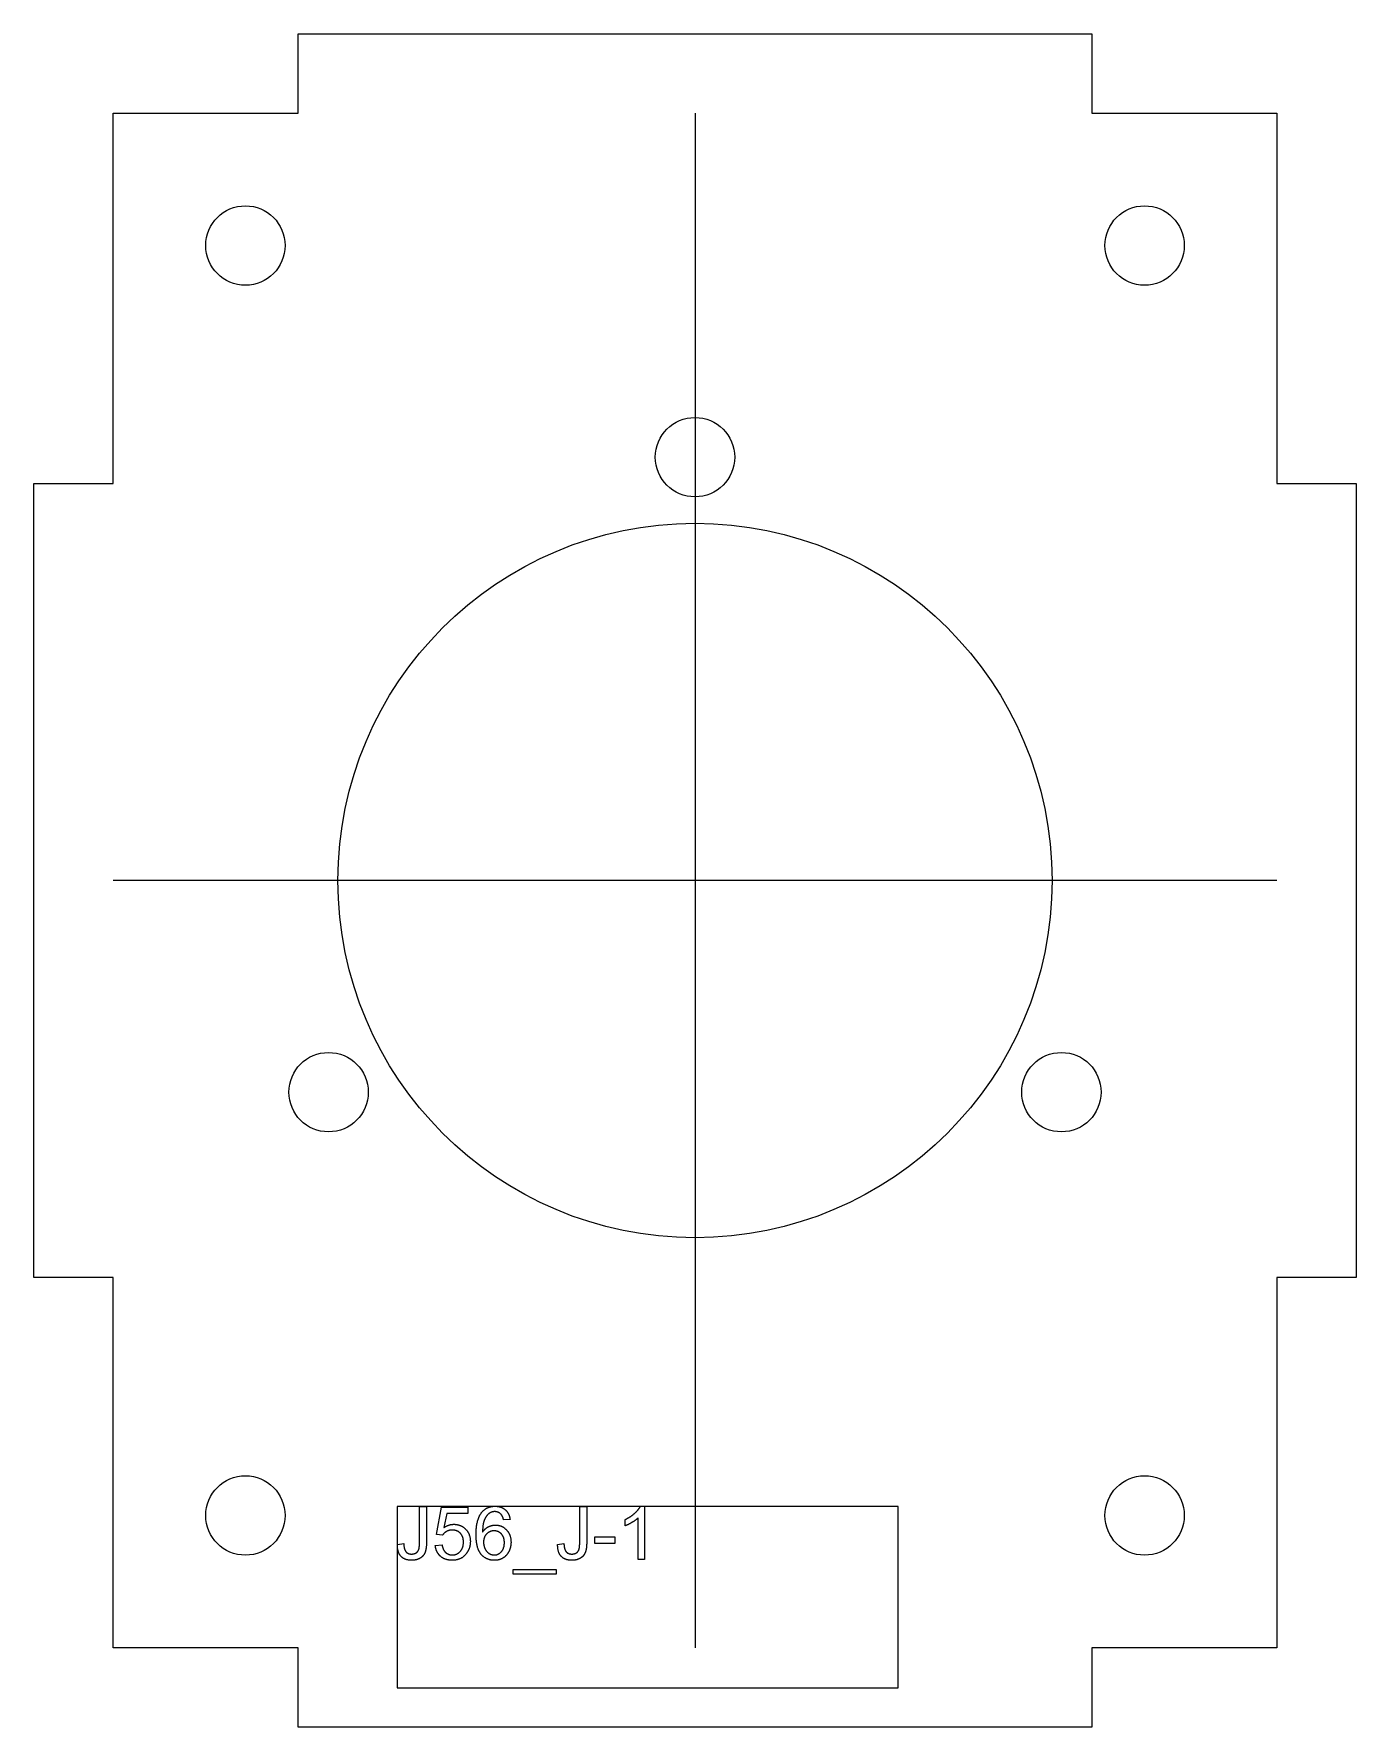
# Model space of a CAD drawing. Header units: millimetres. Extents: x -3 to 47, y -3 to 61.
import ezdxf

# ---------------------------------------------------------------- set-up
doc = ezdxf.new("R2010")
doc.units = ezdxf.units.MM
doc.layers.get('0').update_dxf_attribs({"linetype": 'CONTINUOUS'})

msp = doc.modelspace()

# ---------------------------------------------------------------- linework, layer by layer
for p, q in [((22, 58), (22, 0)), ((44, 29), (0, 29)), ((11.582, 3.962), (11.582, 5.34)), ((11.582, 5.34), (11.846, 5.34)), ((11.846, 5.34), (11.846, 3.977)), ((12.223, 4.285), (12.417, 5.312)), ((12.417, 5.312), (13.411, 5.312)), ((13.411, 5.312), (13.411, 5.078)), ((17.64, 3.962), (17.64, 5.34)), ((17.64, 5.34), (17.905, 5.34)), ((17.905, 5.34), (17.905, 3.977)), ((19.935, 5.348), (20.093, 5.348)), ((20.093, 5.348), (20.093, 3.34)), ((12.613, 5.078), (12.505, 4.54)), ((13.411, 5.078), (12.613, 5.078)), ((15.007, 4.85), (14.763, 4.831)), ((19.357, 4.608), (19.357, 4.846)), ((19.848, 3.34), (19.848, 4.904)), ((10.747, 3.907), (10.986, 3.94)), ((12.179, 3.863), (12.437, 3.885)), ((12.454, 4.255), (12.223, 4.285)), ((16.806, 3.907), (17.044, 3.94)), ((18.211, 3.94), (18.211, 4.187)), ((18.211, 4.187), (18.965, 4.187)), ((18.965, 3.94), (18.211, 3.94)), ((18.965, 4.187), (18.965, 3.94)), ((20.093, 3.34), (19.848, 3.34)), ((15.129, 2.784), (15.129, 2.962)), ((15.129, 2.962), (16.756, 2.962)), ((16.756, 2.784), (15.129, 2.784)), ((16.756, 2.962), (16.756, 2.784))]:
    msp.add_line(p, q)
for points in [[(7, 58), (7, 61), (37, 61), (37, 58), (44, 58), (44, 44), (47, 44), (47, 14), (44, 14), (44, 0), (37, 0), (37, -3), (7, -3), (7, 0), (0, 0), (0, 14), (-3, 14), (-3, 44), (0, 44), (0, 58)], [(10.741, -1.51), (29.688, -1.51), (29.688, 5.34), (10.741, 5.34)]]:
    msp.add_lwpolyline(points, close=True)
for centre, radius in [((5, 53), 1.5), ((39, 53), 1.5), ((22, 45), 1.5), ((22, 29), 13.5), ((8.144, 21), 1.5), ((35.856, 21), 1.5), ((5, 5), 1.5), ((39, 5), 1.5)]:
    msp.add_circle(centre, radius)
for points in [[(13.937, 5.119), (14.123, 5.348), (14.44, 5.348)], [(14.425, 5.146), (14.308, 5.146), (14.219, 5.08)], [(14.67, 5.041), (14.571, 5.146), (14.425, 5.146)], [(14.44, 5.348), (14.676, 5.348), (14.827, 5.215)], [(14.827, 5.215), (14.977, 5.083), (15.007, 4.85)], [(19.717, 5.08), (19.871, 5.218), (19.935, 5.348)], [(12.505, 4.54), (12.686, 4.666), (12.883, 4.666)], [(12.883, 4.666), (13.145, 4.666), (13.325, 4.484)], [(13.325, 4.484), (13.505, 4.303), (13.505, 4.018)], [(13.722, 4.275), (13.722, 4.855), (13.937, 5.119)], [(14.036, 4.833), (13.969, 4.671), (13.967, 4.371)], [(13.967, 4.371), (14.055, 4.506), (14.183, 4.572)], [(14.219, 5.08), (14.103, 4.996), (14.036, 4.833)], [(14.183, 4.572), (14.312, 4.637), (14.452, 4.637)], [(14.452, 4.637), (14.698, 4.637), (14.87, 4.456)], [(14.763, 4.831), (14.731, 4.975), (14.67, 5.041)], [(19.357, 4.846), (19.563, 4.943), (19.717, 5.08)], [(19.615, 4.735), (19.471, 4.651), (19.357, 4.608)], [(19.848, 4.904), (19.759, 4.82), (19.615, 4.735)], [(10.881, 3.457), (10.741, 3.608), (10.747, 3.907)], [(10.986, 3.94), (10.995, 3.711), (11.072, 3.626)], [(11.555, 3.711), (11.582, 3.79), (11.582, 3.962)], [(11.846, 3.977), (11.846, 3.726), (11.786, 3.588)], [(12.377, 3.458), (12.204, 3.611), (12.179, 3.863)], [(12.437, 3.885), (12.466, 3.697), (12.57, 3.602)], [(12.604, 4.395), (12.508, 4.341), (12.454, 4.255)], [(12.818, 4.449), (12.699, 4.449), (12.604, 4.395)], [(13.127, 4.327), (13.009, 4.449), (12.818, 4.449)], [(13.122, 3.641), (13.245, 3.775), (13.245, 3.996)], [(13.245, 3.996), (13.245, 4.206), (13.127, 4.327)], [(13.505, 4.018), (13.505, 3.746), (13.347, 3.548)], [(13.916, 3.531), (13.722, 3.757), (13.722, 4.275)], [(14.121, 4.301), (14.005, 4.181), (14.005, 3.988)], [(14.005, 3.988), (14.005, 3.861), (14.059, 3.745)], [(14.403, 4.42), (14.237, 4.42), (14.121, 4.301)], [(14.681, 4.301), (14.571, 4.42), (14.403, 4.42)], [(14.68, 3.633), (14.792, 3.758), (14.792, 3.974)], [(14.792, 3.974), (14.792, 4.181), (14.681, 4.301)], [(14.87, 4.456), (15.043, 4.275), (15.043, 3.989)], [(15.043, 3.989), (15.043, 3.801), (14.962, 3.639)], [(16.94, 3.457), (16.8, 3.608), (16.806, 3.907)], [(17.044, 3.94), (17.054, 3.711), (17.13, 3.626)], [(17.613, 3.711), (17.64, 3.79), (17.64, 3.962)], [(17.905, 3.977), (17.905, 3.726), (17.844, 3.588)], [(11.284, 3.306), (11.021, 3.306), (10.881, 3.457)], [(11.072, 3.626), (11.148, 3.542), (11.283, 3.542)], [(11.283, 3.542), (11.383, 3.542), (11.455, 3.587)], [(11.593, 3.378), (11.462, 3.306), (11.284, 3.306)], [(11.455, 3.587), (11.527, 3.633), (11.555, 3.711)], [(11.786, 3.588), (11.725, 3.45), (11.593, 3.378)], [(12.822, 3.306), (12.549, 3.306), (12.377, 3.458)], [(12.57, 3.602), (12.675, 3.507), (12.822, 3.507)], [(12.822, 3.507), (12.999, 3.507), (13.122, 3.641)], [(13.347, 3.548), (13.155, 3.306), (12.822, 3.306)], [(14.417, 3.306), (14.11, 3.306), (13.916, 3.531)], [(14.059, 3.745), (14.113, 3.629), (14.209, 3.568)], [(14.209, 3.568), (14.306, 3.507), (14.413, 3.507)], [(14.413, 3.507), (14.568, 3.507), (14.68, 3.633)], [(14.739, 3.391), (14.597, 3.306), (14.417, 3.306)], [(14.962, 3.639), (14.881, 3.477), (14.739, 3.391)], [(17.343, 3.306), (17.08, 3.306), (16.94, 3.457)], [(17.13, 3.626), (17.207, 3.542), (17.342, 3.542)], [(17.342, 3.542), (17.441, 3.542), (17.514, 3.587)], [(17.652, 3.378), (17.52, 3.306), (17.343, 3.306)], [(17.514, 3.587), (17.586, 3.633), (17.613, 3.711)], [(17.844, 3.588), (17.784, 3.45), (17.652, 3.378)]]:
    msp.add_open_spline(points, degree=2)

doc.saveas('drawing.dxf')
